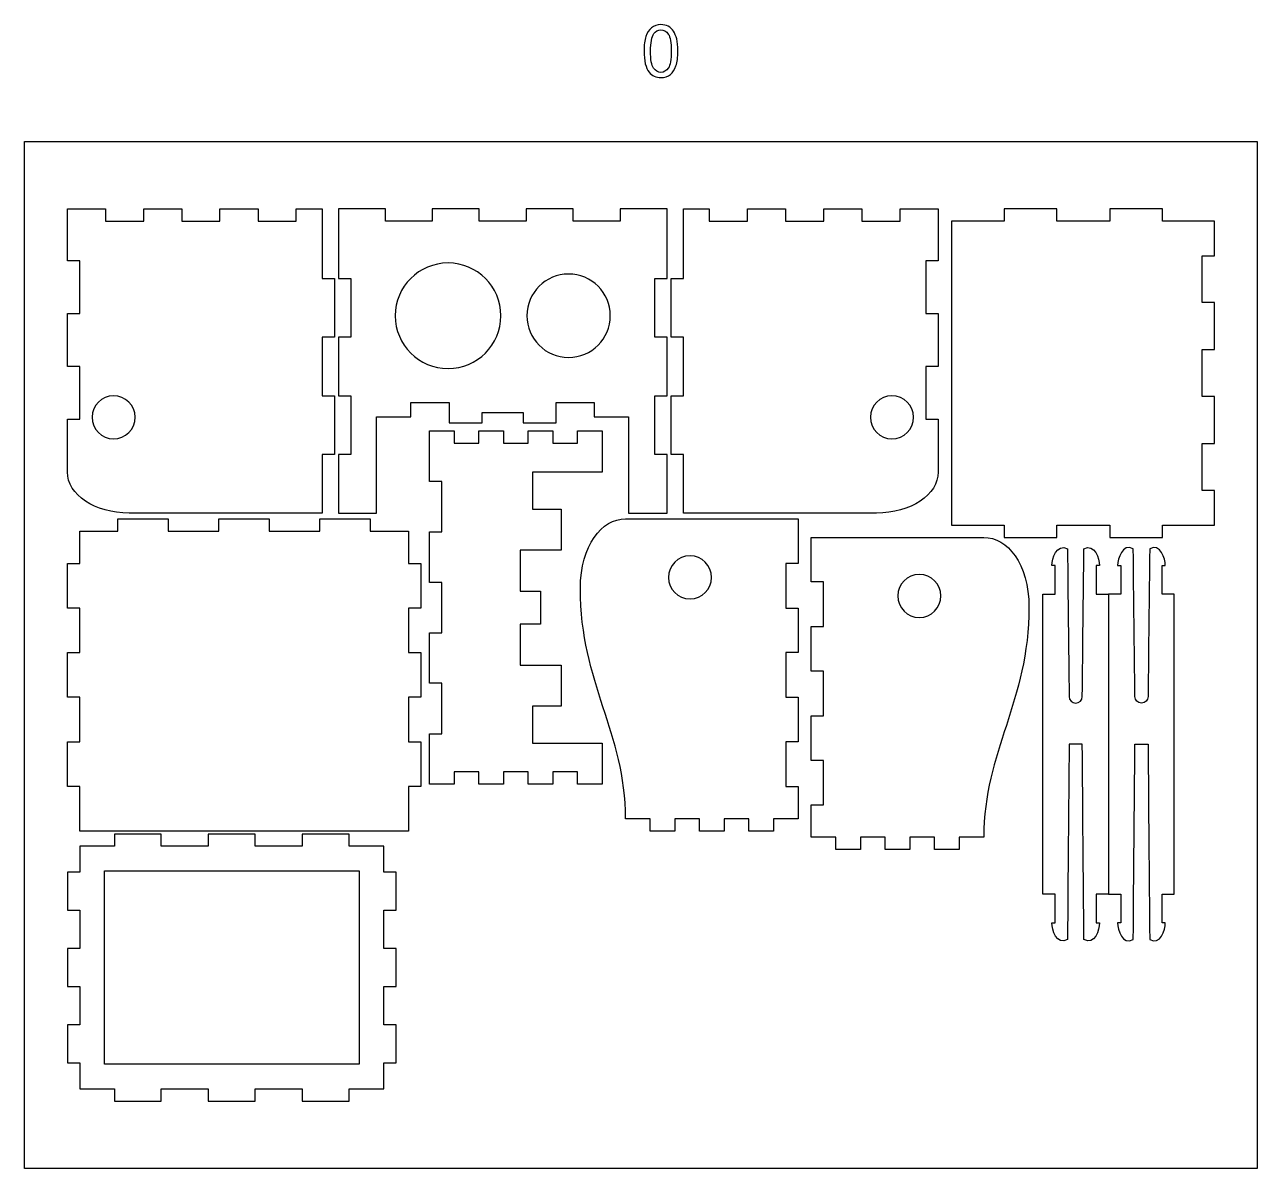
# Model space of a CAD drawing. Extents: x 12 to 954, y 10 to 289.
# Drawn here: x 12.4 to 312.4, y 10.4 to 288.8 of the extents above; entities that cross this region are included whole.
import ezdxf

# ---------------------------------------------------------------- set-up
doc = ezdxf.new("R2010")
doc.units = 0
doc.header["$MEASUREMENT"] = 0
doc.layers.add('DEFAULT', color=7, linetype='CONTINUOUS')

msp = doc.modelspace()

# ---------------------------------------------------------------- linework, layer by layer
at = {"layer": 'DEFAULT', "color": 1}
for points in [[(312.44, 10.38), (12.44, 10.38), (12.44, 260.38), (312.44, 260.38)], [(168.81, 227.04), (168.81, 243.98), (157.38, 243.98), (157.38, 240.98), (145.95, 240.98), (145.95, 243.98), (134.52, 243.98), (134.52, 240.98), (123.09, 240.98), (123.09, 243.98), (111.66, 243.98), (111.66, 240.98), (100.24, 240.98), (100.24, 243.98), (88.81, 243.98), (88.81, 227.04), (91.81, 227.04), (91.81, 212.76), (88.81, 212.76), (88.81, 198.47), (91.81, 198.47), (91.81, 184.18), (88.81, 184.18), (88.81, 169.9), (98.1, 169.9), (98.1, 193.37), (106.46, 193.37), (106.46, 196.8), (115.75, 196.8), (115.75, 191.9), (123.81, 191.9), (123.81, 194.35), (133.8, 194.35), (133.8, 191.9), (141.76, 191.9), (141.76, 196.8), (151.05, 196.8), (151.05, 193.37), (159.41, 193.37), (159.41, 169.9), (168.81, 169.9), (168.81, 184.18), (165.81, 184.18), (165.81, 198.47), (168.81, 198.47), (168.81, 212.76), (165.81, 212.76), (165.81, 227.04)], [(237.97, 166.98), (250.82, 166.98), (250.82, 163.98), (263.68, 163.98), (263.68, 166.98), (276.54, 166.98), (276.54, 163.98), (289.39, 163.98), (289.39, 166.98), (302.05, 166.98), (302.05, 175.41), (299.05, 175.41), (299.05, 186.84), (302.05, 186.84), (302.05, 198.27), (299.05, 198.27), (299.05, 209.7), (302.05, 209.7), (302.05, 221.13), (299.05, 221.13), (299.05, 232.55), (302.05, 232.55), (302.05, 240.98), (289.39, 240.98), (289.39, 243.98), (276.54, 243.98), (276.54, 240.98), (263.68, 240.98), (263.68, 243.98), (250.82, 243.98), (250.82, 240.98), (237.97, 240.98)], [(111.01, 189.89), (117.01, 189.89), (117.01, 186.89), (123.01, 186.89), (123.01, 189.89), (129.01, 189.89), (129.01, 186.89), (135.01, 186.89), (135.01, 189.89), (141.01, 189.89), (141.01, 186.89), (147.01, 186.89), (147.01, 189.89), (153.01, 189.89), (153.01, 179.89), (136.01, 179.89), (136.01, 170.89), (143.01, 170.89), (143.01, 160.89), (133.01, 160.89), (133.01, 150.89), (138.01, 150.89), (138.01, 142.89), (133.01, 142.89), (133.01, 132.89), (143.01, 132.89), (143.01, 122.89), (136.01, 122.89), (136.01, 113.89), (153.01, 113.89), (153.01, 103.89), (147.01, 103.89), (147.01, 106.89), (141.01, 106.89), (141.01, 103.89), (135.01, 103.89), (135.01, 106.89), (129.01, 106.89), (129.01, 103.89), (123.01, 103.89), (123.01, 106.89), (117.01, 106.89), (117.01, 103.89), (111.01, 103.89), (111.01, 116.17), (114.01, 116.17), (114.01, 128.46), (111.01, 128.46), (111.01, 140.75), (114.01, 140.75), (114.01, 153.03), (111.01, 153.03), (111.01, 165.32), (114.01, 165.32), (114.01, 177.6), (111.01, 177.6)], [(105.84, 146.78), (105.84, 135.92), (108.84, 135.92), (108.84, 125.06), (105.84, 125.06), (105.84, 114.21), (108.84, 114.21), (108.84, 103.35), (105.84, 103.35), (105.84, 92.49), (25.84, 92.49), (25.84, 103.35), (22.84, 103.35), (22.84, 114.21), (25.84, 114.21), (25.84, 125.06), (22.84, 125.06), (22.84, 135.92), (25.84, 135.92), (25.84, 146.78), (22.84, 146.78), (22.84, 157.63), (25.84, 157.63), (25.84, 165.49), (35.12, 165.49), (35.12, 168.49), (47.41, 168.49), (47.41, 165.49), (59.69, 165.49), (59.69, 168.49), (71.98, 168.49), (71.98, 165.49), (84.27, 165.49), (84.27, 168.49), (96.55, 168.49), (96.55, 165.49), (105.84, 165.49), (105.84, 157.63), (108.84, 157.63), (108.84, 146.78)], [(102.84, 73.2), (102.84, 82.49), (99.84, 82.49), (99.84, 88.78), (91.41, 88.78), (91.41, 91.77), (79.98, 91.77), (79.98, 88.78), (68.55, 88.78), (68.55, 91.77), (57.13, 91.77), (57.13, 88.78), (45.7, 88.78), (45.7, 91.77), (34.27, 91.77), (34.27, 88.78), (25.84, 88.78), (25.84, 82.49), (22.84, 82.49), (22.84, 73.2), (25.84, 73.2), (25.84, 63.92), (22.84, 63.92), (22.84, 54.63), (25.84, 54.63), (25.84, 45.34), (22.84, 45.34), (22.84, 36.06), (25.84, 36.06), (25.84, 29.77), (34.27, 29.77), (34.27, 26.77), (45.7, 26.77), (45.7, 29.77), (57.13, 29.77), (57.13, 26.77), (68.55, 26.77), (68.55, 29.77), (79.98, 29.77), (79.98, 26.77), (91.41, 26.77), (91.41, 29.77), (99.84, 29.77), (99.84, 36.06), (102.84, 36.06), (102.84, 45.34), (99.84, 45.34), (99.84, 54.63), (102.84, 54.63), (102.84, 63.92), (99.84, 63.92), (99.84, 73.2)], [(93.84, 35.77), (31.84, 35.77), (31.84, 82.77), (93.84, 82.77)]]:
    msp.add_lwpolyline(points, close=True, dxfattribs=at)
at = {"layer": 'DEFAULT', "color": 7}
for points, knots in [([(163.18, 282.36), (163.18, 283.85), (163.33, 285.05), (163.64, 285.96), (163.94, 286.87), (164.4, 287.57), (165.01, 288.07), (165.61, 288.56), (166.37, 288.81), (167.29, 288.81), (167.97, 288.81), (168.56, 288.67), (169.08, 288.4), (169.59, 288.13), (170.01, 287.73), (170.34, 287.22), (170.68, 286.7), (170.94, 286.08), (171.13, 285.34), (171.32, 284.6), (171.41, 283.61), (171.41, 282.36), (171.41, 280.88), (171.26, 279.68), (170.95, 278.77), (170.65, 277.86), (170.19, 277.16), (169.59, 276.66), (168.98, 276.16), (168.22, 275.91), (167.29, 275.91), (166.08, 275.91), (165.12, 276.35), (164.42, 277.22), (163.59, 278.27), (163.18, 279.99), (163.18, 282.36)], [1, 1, 1, 1, 2, 2, 2, 3, 3, 3, 4, 4, 4, 5, 5, 5, 6, 6, 6, 7, 7, 7, 8, 8, 8, 9, 9, 9, 10, 10, 10, 11, 11, 11, 12, 12, 12, 13, 13, 13, 13]), ([(164.77, 282.36), (164.77, 280.28), (165.01, 278.9), (165.5, 278.22), (165.98, 277.53), (166.58, 277.19), (167.29, 277.19), (168, 277.19), (168.6, 277.53), (169.09, 278.22), (169.57, 278.91), (169.82, 280.29), (169.82, 282.36), (169.82, 284.44), (169.57, 285.82), (169.09, 286.5), (168.6, 287.18), (168, 287.52), (167.28, 287.52), (166.56, 287.52), (166, 287.22), (165.57, 286.62), (165.04, 285.85), (164.77, 284.43), (164.77, 282.36)], [1, 1, 1, 1, 2, 2, 2, 3, 3, 3, 4, 4, 4, 5, 5, 5, 6, 6, 6, 7, 7, 7, 8, 8, 8, 9, 9, 9, 9])]:
    msp.add_open_spline(points, degree=3, knots=knots, dxfattribs=at)
at = {"layer": 'DEFAULT', "color": 1}
for points, knots in [([(25.84, 231.33), (25.84, 227.04), (25.84, 222.76), (25.84, 218.47), (24.84, 218.47), (23.84, 218.47), (22.84, 218.47), (22.84, 214.19), (22.84, 209.9), (22.84, 205.62), (23.84, 205.62), (24.84, 205.62), (25.84, 205.62), (25.84, 201.33), (25.84, 197.04), (25.84, 192.76), (24.84, 192.76), (23.84, 192.76), (22.84, 192.76), (22.84, 188.47), (22.84, 184.19), (22.84, 179.9), (22.84, 174.37), (29.55, 169.9), (37.84, 169.9), (53.51, 169.9), (69.17, 169.9), (84.84, 169.9), (84.84, 174.66), (84.84, 179.42), (84.84, 184.18), (85.84, 184.18), (86.84, 184.18), (87.84, 184.18), (87.84, 188.95), (87.84, 193.71), (87.84, 198.47), (86.84, 198.47), (85.84, 198.47), (84.84, 198.47), (84.84, 203.23), (84.84, 207.99), (84.84, 212.76), (85.84, 212.76), (86.84, 212.76), (87.84, 212.76), (87.84, 217.52), (87.84, 222.28), (87.84, 227.04), (86.84, 227.04), (85.84, 227.04), (84.84, 227.04), (84.84, 232.69), (84.84, 238.34), (84.84, 243.98), (82.75, 243.98), (80.65, 243.98), (78.55, 243.98), (78.55, 242.98), (78.55, 241.98), (78.55, 240.98), (75.46, 240.98), (72.36, 240.98), (69.27, 240.98), (69.27, 241.98), (69.27, 242.98), (69.27, 243.98), (66.17, 243.98), (63.08, 243.98), (59.98, 243.98), (59.98, 242.98), (59.98, 241.98), (59.98, 240.98), (56.89, 240.98), (53.79, 240.98), (50.7, 240.98), (50.7, 241.98), (50.7, 242.98), (50.7, 243.98), (47.6, 243.98), (44.51, 243.98), (41.41, 243.98), (41.41, 242.98), (41.41, 241.98), (41.41, 240.98), (38.32, 240.98), (35.22, 240.98), (32.13, 240.98), (32.13, 241.98), (32.13, 242.98), (32.13, 243.98), (29.03, 243.98), (25.94, 243.98), (22.84, 243.98), (22.84, 239.77), (22.84, 235.55), (22.84, 231.33), (23.84, 231.33), (24.84, 231.33), (25.84, 231.33)], [8.5, 8.5, 8.5, 8.5, 44.95, 44.95, 44.95, 53.45, 53.45, 53.45, 89.89, 89.89, 89.89, 98.39, 98.39, 98.39, 134.84, 134.84, 134.84, 143.34, 143.34, 143.34, 179.78, 179.78, 179.78, 180.78, 180.78, 180.78, 314.01, 314.01, 314.01, 354.5, 354.5, 354.5, 363, 363, 363, 403.5, 403.5, 403.5, 412, 412, 412, 452.49, 452.49, 452.49, 460.99, 460.99, 460.99, 501.49, 501.49, 501.49, 509.99, 509.99, 509.99, 558.01, 558.01, 558.01, 575.83, 575.83, 575.83, 584.33, 584.33, 584.33, 610.65, 610.65, 610.65, 619.15, 619.15, 619.15, 645.47, 645.47, 645.47, 653.97, 653.97, 653.97, 680.3, 680.3, 680.3, 688.8, 688.8, 688.8, 715.12, 715.12, 715.12, 723.62, 723.62, 723.62, 749.94, 749.94, 749.94, 758.44, 758.44, 758.44, 784.76, 784.76, 784.76, 820.63, 820.63, 820.63, 829.13, 829.13, 829.13, 829.13]), ([(234.77, 231.33), (234.77, 235.55), (234.77, 239.77), (234.77, 243.98), (231.68, 243.98), (228.58, 243.98), (225.49, 243.98), (225.49, 242.98), (225.49, 241.98), (225.49, 240.98), (222.39, 240.98), (219.3, 240.98), (216.2, 240.98), (216.2, 241.98), (216.2, 242.98), (216.2, 243.98), (213.11, 243.98), (210.01, 243.98), (206.92, 243.98), (206.92, 242.98), (206.92, 241.98), (206.92, 240.98), (203.82, 240.98), (200.73, 240.98), (197.63, 240.98), (197.63, 241.98), (197.63, 242.98), (197.63, 243.98), (194.54, 243.98), (191.44, 243.98), (188.35, 243.98), (188.35, 242.98), (188.35, 241.98), (188.35, 240.98), (185.25, 240.98), (182.16, 240.98), (179.06, 240.98), (179.06, 241.98), (179.06, 242.98), (179.06, 243.98), (176.97, 243.98), (174.87, 243.98), (172.77, 243.98), (172.77, 238.34), (172.77, 232.69), (172.77, 227.04), (171.77, 227.04), (170.78, 227.04), (169.78, 227.04), (169.78, 222.28), (169.78, 217.52), (169.78, 212.76), (170.78, 212.76), (171.77, 212.76), (172.77, 212.76), (172.77, 207.99), (172.77, 203.23), (172.77, 198.47), (171.77, 198.47), (170.78, 198.47), (169.78, 198.47), (169.78, 193.71), (169.78, 188.95), (169.78, 184.18), (170.78, 184.18), (171.77, 184.18), (172.77, 184.18), (172.77, 179.42), (172.77, 174.66), (172.77, 169.9), (188.44, 169.9), (204.11, 169.9), (219.77, 169.9), (228.07, 169.9), (234.77, 174.37), (234.77, 179.9), (234.77, 184.19), (234.77, 188.47), (234.77, 192.76), (233.78, 192.76), (232.78, 192.76), (231.78, 192.76), (231.78, 197.04), (231.78, 201.33), (231.78, 205.62), (232.78, 205.62), (233.78, 205.62), (234.77, 205.62), (234.77, 209.9), (234.77, 214.19), (234.77, 218.47), (233.78, 218.47), (232.78, 218.47), (231.78, 218.47), (231.78, 222.76), (231.78, 227.04), (231.78, 231.33), (232.78, 231.33), (233.78, 231.33), (234.77, 231.33)], [8.5, 8.5, 8.5, 8.5, 44.37, 44.37, 44.37, 70.69, 70.69, 70.69, 79.19, 79.19, 79.19, 105.51, 105.51, 105.51, 114.01, 114.01, 114.01, 140.33, 140.33, 140.33, 148.83, 148.83, 148.83, 175.16, 175.16, 175.16, 183.66, 183.66, 183.66, 209.98, 209.98, 209.98, 218.48, 218.48, 218.48, 244.8, 244.8, 244.8, 253.3, 253.3, 253.3, 271.12, 271.12, 271.12, 319.14, 319.14, 319.14, 327.64, 327.64, 327.64, 368.14, 368.14, 368.14, 376.64, 376.64, 376.64, 417.13, 417.13, 417.13, 425.63, 425.63, 425.63, 466.13, 466.13, 466.13, 474.63, 474.63, 474.63, 515.12, 515.12, 515.12, 648.35, 648.35, 648.35, 649.35, 649.35, 649.35, 685.79, 685.79, 685.79, 694.29, 694.29, 694.29, 730.74, 730.74, 730.74, 739.24, 739.24, 739.24, 775.68, 775.68, 775.68, 784.18, 784.18, 784.18, 820.63, 820.63, 820.63, 829.13, 829.13, 829.13, 829.13]), ([(115.48, 205.09), (108.39, 205.09), (102.63, 210.85), (102.63, 217.95), (102.63, 225.03), (108.39, 230.79), (115.48, 230.79), (122.59, 230.79), (128.35, 225.03), (128.35, 217.95), (128.35, 210.85), (122.59, 205.09), (115.48, 205.09)], [0, 0, 0, 0, 1, 1, 1, 2, 2, 2, 3, 3, 3, 4, 4, 4, 4]), ([(144.82, 207.78), (139.22, 207.78), (134.67, 212.34), (134.67, 217.95), (134.67, 223.54), (139.22, 228.1), (144.82, 228.1), (150.43, 228.1), (154.98, 223.54), (154.98, 217.95), (154.98, 212.34), (150.43, 207.78), (144.82, 207.78)], [0, 0, 0, 0, 1, 1, 1, 2, 2, 2, 3, 3, 3, 4, 4, 4, 4]), ([(28.84, 193.22), (28.84, 196.12), (31.19, 198.47), (34.09, 198.47), (36.99, 198.47), (39.34, 196.12), (39.34, 193.22), (39.34, 190.32), (36.99, 187.97), (34.09, 187.97), (31.19, 187.97), (28.84, 190.32), (28.84, 193.22)], [0, 0, 0, 0, 1, 1, 1, 2, 2, 2, 3, 3, 3, 4, 4, 4, 4]), ([(223.52, 187.97), (220.62, 187.97), (218.28, 190.32), (218.28, 193.22), (218.28, 196.12), (220.62, 198.47), (223.52, 198.47), (226.42, 198.47), (228.77, 196.12), (228.77, 193.22), (228.77, 190.32), (226.42, 187.97), (223.52, 187.97)], [0, 0, 0, 0, 1, 1, 1, 2, 2, 2, 3, 3, 3, 4, 4, 4, 4]), ([(147.69, 151.56), (147.69, 128.34), (158.69, 116.56), (158.69, 95.49), (160.69, 95.49), (162.69, 95.49), (164.69, 95.49), (164.69, 94.49), (164.69, 93.49), (164.69, 92.49), (166.69, 92.49), (168.69, 92.49), (170.69, 92.49), (170.69, 93.49), (170.69, 94.49), (170.69, 95.49), (172.69, 95.49), (174.69, 95.49), (176.69, 95.49), (176.69, 94.49), (176.69, 93.49), (176.69, 92.49), (178.69, 92.49), (180.69, 92.49), (182.69, 92.49), (182.69, 93.49), (182.69, 94.49), (182.69, 95.49), (184.69, 95.49), (186.69, 95.49), (188.69, 95.49), (188.69, 94.49), (188.69, 93.49), (188.69, 92.49), (190.69, 92.49), (192.69, 92.49), (194.69, 92.49), (194.69, 93.49), (194.69, 94.49), (194.69, 95.49), (196.69, 95.49), (198.69, 95.49), (200.69, 95.49), (200.69, 98.11), (200.69, 100.73), (200.69, 103.35), (199.69, 103.35), (198.69, 103.35), (197.69, 103.35), (197.69, 106.97), (197.69, 110.59), (197.69, 114.21), (198.69, 114.21), (199.69, 114.21), (200.69, 114.21), (200.69, 117.82), (200.69, 121.44), (200.69, 125.06), (199.69, 125.06), (198.69, 125.06), (197.69, 125.06), (197.69, 128.68), (197.69, 132.3), (197.69, 135.92), (198.69, 135.92), (199.69, 135.92), (200.69, 135.92), (200.69, 139.54), (200.69, 143.16), (200.69, 146.78), (199.69, 146.78), (198.69, 146.78), (197.69, 146.78), (197.69, 150.4), (197.69, 154.01), (197.69, 157.63), (198.69, 157.63), (199.69, 157.63), (200.69, 157.63), (200.69, 161.25), (200.69, 164.87), (200.69, 168.49), (186.69, 168.49), (172.69, 168.49), (158.69, 168.49), (152.94, 168.49), (147.69, 162.11), (147.69, 151.56)], [1, 1, 1, 1, 2, 2, 2, 19.01, 19.01, 19.01, 27.51, 27.51, 27.51, 44.52, 44.52, 44.52, 53.02, 53.02, 53.02, 70.02, 70.02, 70.02, 78.52, 78.52, 78.52, 95.53, 95.53, 95.53, 104.03, 104.03, 104.03, 121.04, 121.04, 121.04, 129.54, 129.54, 129.54, 146.55, 146.55, 146.55, 155.05, 155.05, 155.05, 172.05, 172.05, 172.05, 194.33, 194.33, 194.33, 202.83, 202.83, 202.83, 233.61, 233.61, 233.61, 242.11, 242.11, 242.11, 272.88, 272.88, 272.88, 281.38, 281.38, 281.38, 312.16, 312.16, 312.16, 320.66, 320.66, 320.66, 351.44, 351.44, 351.44, 359.94, 359.94, 359.94, 390.71, 390.71, 390.71, 399.21, 399.21, 399.21, 429.99, 429.99, 429.99, 549.04, 549.04, 549.04, 550.04, 550.04, 550.04, 550.04]), ([(245.86, 163.98), (231.86, 163.98), (217.86, 163.98), (203.86, 163.98), (203.86, 160.36), (203.86, 156.74), (203.86, 153.13), (204.86, 153.13), (205.86, 153.13), (206.86, 153.13), (206.86, 149.51), (206.86, 145.89), (206.86, 142.27), (205.86, 142.27), (204.86, 142.27), (203.86, 142.27), (203.86, 138.65), (203.86, 135.03), (203.86, 131.41), (204.86, 131.41), (205.86, 131.41), (206.86, 131.41), (206.86, 127.79), (206.86, 124.17), (206.86, 120.55), (205.86, 120.55), (204.86, 120.55), (203.86, 120.55), (203.86, 116.93), (203.86, 113.32), (203.86, 109.7), (204.86, 109.7), (205.86, 109.7), (206.86, 109.7), (206.86, 106.08), (206.86, 102.46), (206.86, 98.84), (205.86, 98.84), (204.86, 98.84), (203.86, 98.84), (203.86, 96.22), (203.86, 93.6), (203.86, 90.98), (205.86, 90.98), (207.86, 90.98), (209.86, 90.98), (209.86, 89.98), (209.86, 88.98), (209.86, 87.98), (211.86, 87.98), (213.86, 87.98), (215.86, 87.98), (215.86, 88.98), (215.86, 89.98), (215.86, 90.98), (217.86, 90.98), (219.86, 90.98), (221.86, 90.98), (221.86, 89.98), (221.86, 88.98), (221.86, 87.98), (223.86, 87.98), (225.86, 87.98), (227.86, 87.98), (227.86, 88.98), (227.86, 89.98), (227.86, 90.98), (229.86, 90.98), (231.86, 90.98), (233.86, 90.98), (233.86, 89.98), (233.86, 88.98), (233.86, 87.98), (235.86, 87.98), (237.86, 87.98), (239.86, 87.98), (239.86, 88.98), (239.86, 89.98), (239.86, 90.98), (241.86, 90.98), (243.86, 90.98), (245.86, 90.98), (245.86, 112.05), (256.86, 123.84), (256.86, 147.05), (256.86, 157.61), (251.61, 163.98), (245.86, 163.98)], [1, 1, 1, 1, 120.05, 120.05, 120.05, 150.83, 150.83, 150.83, 159.33, 159.33, 159.33, 190.1, 190.1, 190.1, 198.6, 198.6, 198.6, 229.38, 229.38, 229.38, 237.88, 237.88, 237.88, 268.66, 268.66, 268.66, 277.16, 277.16, 277.16, 307.93, 307.93, 307.93, 316.43, 316.43, 316.43, 347.21, 347.21, 347.21, 355.71, 355.71, 355.71, 377.989, 377.989, 377.989, 394.989, 394.989, 394.989, 403.489, 403.489, 403.489, 420.499, 420.499, 420.499, 428.999, 428.999, 428.999, 446.009, 446.009, 446.009, 454.509, 454.509, 454.509, 471.519, 471.519, 471.519, 480.019, 480.019, 480.019, 497.019, 497.019, 497.019, 505.519, 505.519, 505.519, 522.529, 522.529, 522.529, 531.029, 531.029, 531.029, 548.039, 548.039, 548.039, 549.039, 549.039, 549.039, 550.039, 550.039, 550.039, 550.039]), ([(276.24, 77.13), (275.24, 77.13), (274.24, 77.13), (273.24, 77.13), (273.24, 74.8), (273.24, 72.46), (273.24, 70.13), (273.51, 70.13), (273.77, 70.13), (274.04, 70.13), (274.04, 68.47), (272.84, 64.62), (270.24, 66.07), (270.1, 81.93), (269.97, 97.78), (269.84, 113.63), (268.77, 113.63), (267.7, 113.63), (266.64, 113.63), (266.5, 97.78), (266.37, 81.93), (266.24, 66.07), (263.63, 64.62), (262.43, 68.47), (262.43, 70.13), (262.7, 70.13), (262.97, 70.13), (263.24, 70.13), (263.24, 72.46), (263.24, 74.8), (263.24, 77.13), (262.24, 77.13), (261.23, 77.13), (260.23, 77.13), (260.23, 101.46), (260.23, 125.8), (260.23, 150.13), (261.23, 150.13), (262.23, 150.13), (263.23, 150.13), (263.23, 152.46), (263.23, 154.79), (263.23, 157.13), (262.97, 157.13), (262.7, 157.13), (262.43, 157.13), (262.43, 158.79), (263.63, 162.64), (266.23, 161.18), (266.37, 149.2), (266.5, 137.21), (266.64, 125.23), (266.64, 124.35), (267.36, 123.63), (268.24, 123.63), (269.12, 123.63), (269.84, 124.35), (269.84, 125.23), (269.97, 137.21), (270.1, 149.2), (270.23, 161.18), (272.84, 162.64), (274.04, 158.79), (274.04, 157.13), (273.77, 157.13), (273.5, 157.13), (273.23, 157.13), (273.23, 154.79), (273.24, 152.46), (273.24, 150.13), (274.24, 150.13), (275.24, 150.13), (276.24, 150.13)], [0, 0, 0, 0, 8.500001, 8.500001, 8.500001, 28.340001, 28.340001, 28.340001, 30.611001, 30.611001, 30.611001, 31.611001, 31.611001, 31.611001, 166.419804, 166.419804, 166.419804, 175.490804, 175.490804, 175.490804, 310.299548, 310.299548, 310.299548, 311.299548, 311.299548, 311.299548, 313.578548, 313.578548, 313.578548, 333.41855, 333.41855, 333.41855, 341.926551, 341.926551, 341.926551, 548.862551, 548.862551, 548.862551, 557.360552, 557.360552, 557.360552, 577.199552, 577.199552, 577.199552, 579.459552, 579.459552, 579.459552, 580.459552, 580.459552, 580.459552, 682.392927, 682.392927, 682.392927, 683.392927, 683.392927, 683.392927, 684.392927, 684.392927, 684.392927, 786.326069, 786.326069, 786.326069, 787.326069, 787.326069, 787.326069, 789.617069, 789.617069, 789.617069, 809.456072, 809.456072, 809.456072, 817.966072, 817.966072, 817.966072, 817.966072]), ([(279.24, 150.13), (279.24, 152.46), (279.24, 154.8), (279.24, 157.13), (278.97, 157.13), (278.7, 157.13), (278.44, 157.13), (278.44, 158.79), (279.64, 162.64), (282.24, 161.19), (282.37, 149.2), (282.51, 137.21), (282.64, 125.23), (282.64, 124.35), (283.36, 123.63), (284.25, 123.63), (285.13, 123.63), (285.84, 124.35), (285.84, 125.23), (285.98, 137.21), (286.11, 149.2), (286.24, 161.19), (288.85, 162.64), (290.05, 158.79), (290.05, 157.13), (289.78, 157.13), (289.51, 157.13), (289.24, 157.13), (289.24, 154.8), (289.24, 152.46), (289.24, 150.13), (290.24, 150.13), (291.24, 150.13), (292.24, 150.13), (292.24, 125.8), (292.24, 101.46), (292.24, 77.13), (291.24, 77.13), (290.24, 77.13), (289.24, 77.13), (289.24, 74.8), (289.24, 72.46), (289.24, 70.13), (289.51, 70.13), (289.78, 70.13), (290.05, 70.13), (290.05, 68.47), (288.85, 64.62), (286.24, 66.07), (286.11, 81.92), (285.97, 97.78), (285.84, 113.63), (284.77, 113.63), (283.71, 113.63), (282.64, 113.63), (282.51, 97.78), (282.37, 81.92), (282.24, 66.07), (279.64, 64.62), (278.44, 68.47), (278.44, 70.13), (278.71, 70.13), (278.98, 70.13), (279.24, 70.13), (279.24, 72.46), (279.24, 74.8), (279.24, 77.13), (278.24, 77.13), (277.24, 77.13), (276.24, 77.13), (276.24, 101.46), (276.24, 125.8), (276.24, 150.13), (277.24, 150.13), (278.24, 150.13), (279.24, 150.13)], [8.498001, 8.498001, 8.498001, 8.498001, 28.338001, 28.338001, 28.338001, 30.599001, 30.599001, 30.599001, 31.599001, 31.599001, 31.599001, 133.533365, 133.533365, 133.533365, 134.533365, 134.533365, 134.533365, 135.533365, 135.533365, 135.533365, 237.467529, 237.467529, 237.467529, 238.467529, 238.467529, 238.467529, 240.757529, 240.757529, 240.757529, 260.597531, 260.597531, 260.597531, 269.107532, 269.107532, 269.107532, 476.043532, 476.043532, 476.043532, 484.543532, 484.543532, 484.543532, 504.383532, 504.383532, 504.383532, 506.654532, 506.654532, 506.654532, 507.654532, 507.654532, 507.654532, 642.464344, 642.464344, 642.464344, 651.535344, 651.535344, 651.535344, 786.345071, 786.345071, 786.345071, 787.345071, 787.345071, 787.345071, 789.626071, 789.626071, 789.626071, 809.466074, 809.466074, 809.466074, 817.974074, 817.974074, 817.974074, 1024.910074, 1024.910074, 1024.910074, 1033.408075, 1033.408075, 1033.408075, 1033.408075]), ([(179.62, 154.24), (179.62, 151.34), (177.27, 148.99), (174.37, 148.99), (171.47, 148.99), (169.12, 151.34), (169.12, 154.24), (169.12, 157.14), (171.47, 159.49), (174.37, 159.49), (177.27, 159.49), (179.62, 157.14), (179.62, 154.24)], [0, 0, 0, 0, 1, 1, 1, 2, 2, 2, 3, 3, 3, 4, 4, 4, 4]), ([(230.18, 154.98), (233.08, 154.98), (235.43, 152.63), (235.43, 149.73), (235.43, 146.83), (233.08, 144.48), (230.18, 144.48), (227.28, 144.48), (224.93, 146.83), (224.93, 149.73), (224.93, 152.63), (227.28, 154.98), (230.18, 154.98)], [0, 0, 0, 0, 1, 1, 1, 2, 2, 2, 3, 3, 3, 4, 4, 4, 4])]:
    msp.add_open_spline(points, degree=3, knots=knots, dxfattribs=at)

doc.saveas('drawing.dxf')
